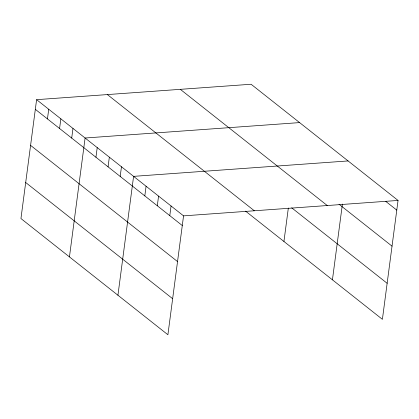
<?xml version="1.0" encoding="UTF-8"?>
<svg xmlns="http://www.w3.org/2000/svg" width="419" height="419" viewBox="0 0 419 419"><rect width="100%" height="100%" fill="white"/><g stroke="black" fill="none" stroke-linecap="round" stroke-linejoin="round"><path stroke-width="0.63" d="M36.6 99.664L20.95 218.556L167.904 334.75L183.553 215.864L36.6 99.664L251.096 84.25L398.05 200.444L382.4 319.336L245.55 211.129M47.452 118.917L48.724 109.254M59.577 128.502L60.849 118.839M71.701 138.087L72.974 128.424M69.444 256.899L85.094 138.008L299.59 122.594M95.946 157.261L97.218 147.598M108.071 166.846L109.343 157.183M120.195 176.43L121.468 166.767M117.938 295.243L133.593 176.357L348.084 160.938M144.812 195.893L146.079 186.23M157.303 205.771L158.571 196.108M169.789 215.649L171.062 205.986M283.941 241.48L288.345 208.013M332.435 279.829L342.407 204.074M183.553 215.864L398.05 200.444M385.784 201.419L396.777 210.108M339.039 204.252L392.032 246.152M180.311 89.336L327.265 205.535M291.718 207.834L387.146 283.291M107.384 94.579L254.338 210.773M35.332 109.328L182.281 225.527M30.587 145.372L177.536 261.571M25.695 182.511L172.649 298.705"/></g></svg>
